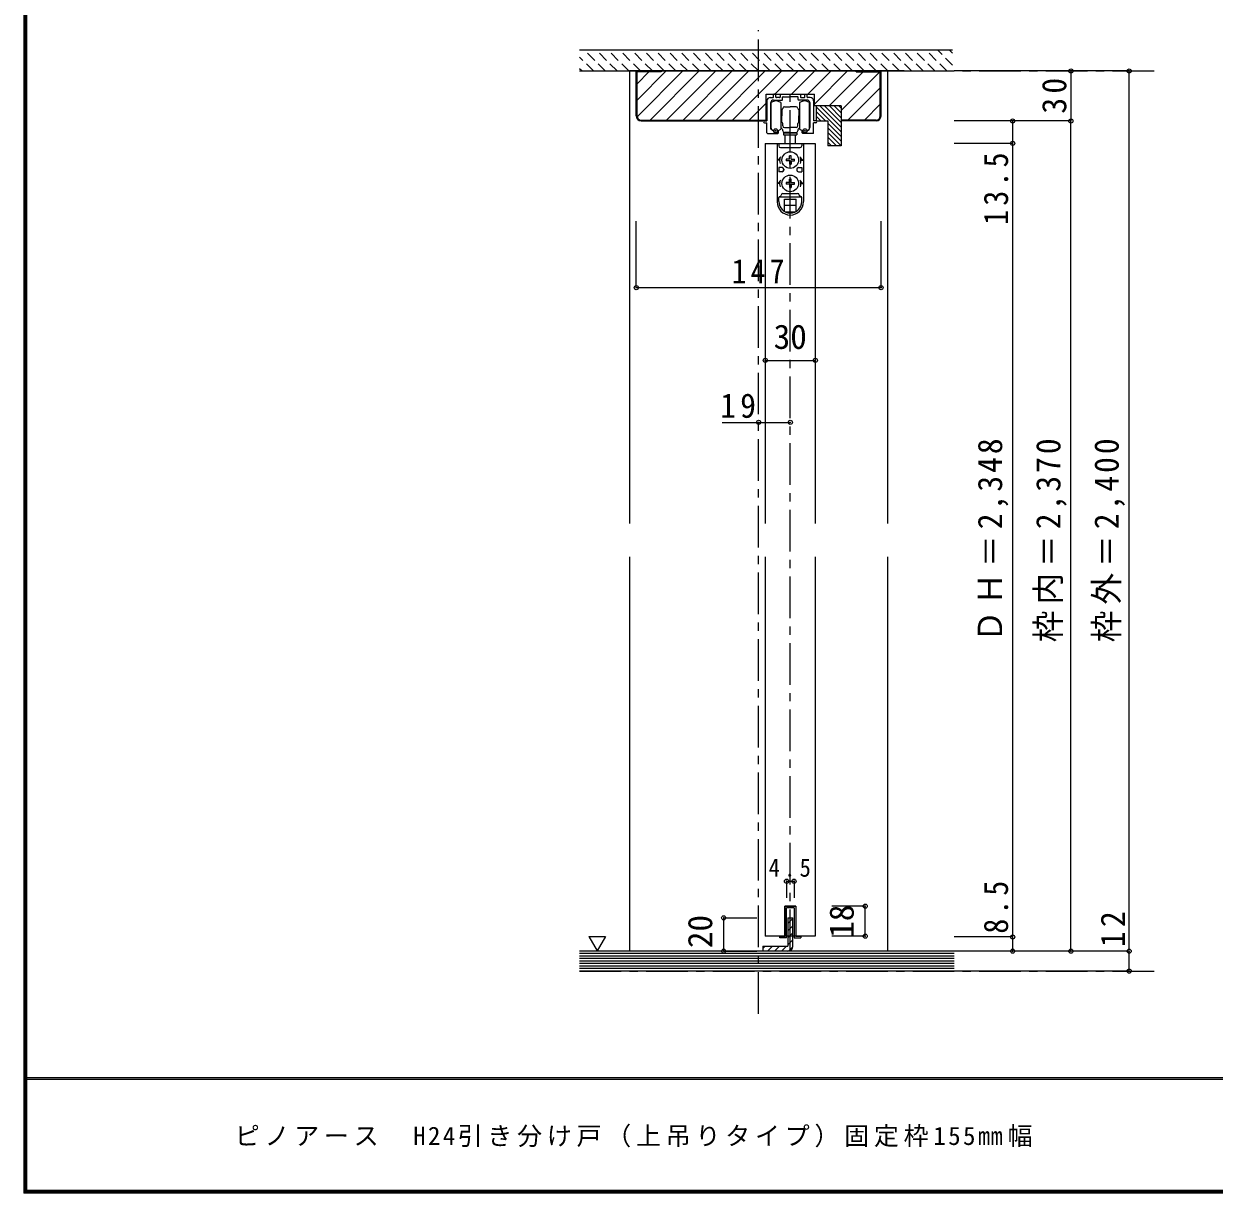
# Model space of a CAD drawing. Units: millimetres at full size, sheet at 1:5; some dimension numbers follow another scale. Extents: x -973 to 977, y -718 to 696.
# Drawn here: x -973 to -259, y -701 to 1 of the extents above; entities that cross this region are included whole.
import ezdxf
from ezdxf.enums import TextEntityAlignment as Align

# ---------------------------------------------------------------- set-up
doc = ezdxf.new("R2010")
doc.units = ezdxf.units.MM
doc.header["$LTSCALE"] = 5
doc.header["$PDMODE"] = 32
doc.header["$PDSIZE"] = 2.5
doc.linetypes.add('CHAIN1', pattern=[8, 5, -1, 1, -1])
doc.linetypes.add('DASHED1', pattern=[1.8, 1.2, -0.6])
for name, color, linetype in [('0-B_寸法', 7, 'Continuous'), ('F-1_枠', 6, 'Continuous'), ('F-A_文字', 7, 'Continuous')]:
    doc.layers.add(name, color=color, linetype=linetype)
doc.styles.add('ＭＳ ゴシック', font='')
doc.styles.get('ＭＳ ゴシック').set_extended_font_data('MS Gothic')

msp = doc.modelspace()

# ---------------------------------------------------------------- linework, layer by layer
at = {"layer": '0-B_寸法', "color": 4, "linetype": 'CHAIN1'}
for p, q in [((-532.063, -593.168), (-532.063, -2.5)), ((-639.563, -27), (-292.063, -27)), ((-513.063, -555.5), (-513.063, -41)), ((-639.563, -567.5), (-292.063, -567.5))]:
    msp.add_line(p, q, dxfattribs=at)
at = {"layer": '0-B_寸法', "color": 2}
for p, q in [((-515.673, -14.5), (-639.563, -14.5)), ((-415.563, -14.5), (-515.673, -14.5)), ((-414.563, -555.5), (-639.563, -555.5)), ((-414.563, -567.5), (-639.563, -567.5))]:
    msp.add_line(p, q, dxfattribs=at)
at = {"layer": '0-B_寸法', "color": 4, "linetype": 'DASHED1'}
for p, q in [((-631.247, -27), (-639.563, -18.683)), ((-624.176, -27), (-636.676, -14.5)), ((-617.105, -27), (-629.605, -14.5)), ((-610.034, -27), (-622.534, -14.5)), ((-602.963, -27), (-615.463, -14.5)), ((-595.892, -27), (-608.392, -14.5)), ((-588.82, -27), (-601.32, -14.5)), ((-581.749, -27), (-594.249, -14.5)), ((-574.678, -27), (-587.178, -14.5)), ((-567.607, -27), (-580.107, -14.5)), ((-560.536, -27), (-573.036, -14.5)), ((-553.465, -27), (-565.965, -14.5)), ((-546.394, -27), (-558.894, -14.5)), ((-539.323, -27), (-551.823, -14.5)), ((-532.252, -27), (-544.752, -14.5)), ((-525.181, -27), (-537.681, -14.5)), ((-518.11, -27), (-530.61, -14.5)), ((-511.039, -27), (-523.539, -14.5)), ((-503.968, -27), (-516.468, -14.5)), ((-496.897, -27), (-509.397, -14.5)), ((-489.826, -27), (-502.326, -14.5)), ((-482.754, -27), (-495.254, -14.5)), ((-475.683, -27), (-488.183, -14.5)), ((-468.612, -27), (-481.112, -14.5)), ((-461.541, -27), (-474.041, -14.5)), ((-454.47, -27), (-466.97, -14.5)), ((-447.399, -27), (-459.899, -14.5)), ((-440.328, -27), (-452.828, -14.5)), ((-433.257, -27), (-445.757, -14.5)), ((-426.186, -27), (-438.686, -14.5)), ((-419.115, -27), (-431.615, -14.5)), ((-415.563, -23.48), (-424.544, -14.5)), ((-415.563, -16.409), (-417.473, -14.5)), ((-638.318, -27), (-639.563, -25.755))]:
    msp.add_line(p, q, dxfattribs=at)
at = {"layer": '0-B_寸法', "color": 3}
for p, q in [((-639.563, -27), (-415.563, -27)), ((-458.563, -27), (-605.563, -27)), ((-454.563, -27), (-605.563, -27)), ((-605.563, -54), (-605.563, -27)), ((-590.563, -27.5), (-605.063, -27.5)), ((-605.063, -54), (-605.063, -27.5)), ((-590.563, -27), (-590.563, -27.5)), ((-473.563, -27.5), (-473.563, -27)), ((-473.563, -27.5), (-459.063, -27.5)), ((-459.063, -54), (-459.063, -27.5)), ((-458.563, -54), (-458.563, -27)), ((-527.563, -41), (-498.563, -41)), ((-527.563, -57), (-527.563, -41)), ((-498.563, -48), (-498.563, -41)), ((-482.563, -48), (-498.563, -48)), ((-482.563, -48), (-482.563, -72)), ((-602.563, -56.5), (-527.563, -56.5)), ((-602.563, -57), (-527.563, -57)), ((-490.563, -57), (-490.563, -72)), ((-461.563, -56.5), (-482.563, -56.5)), ((-461.563, -57), (-482.563, -57)), ((-482.563, -72), (-490.563, -72)), ((-514.563, -535.5), (-514.563, -552.5)), ((-514.563, -535.5), (-511.563, -535.5)), ((-511.563, -552.5), (-511.563, -535.5)), ((-529.563, -552.5), (-514.563, -552.5)), ((-529.563, -552.5), (-529.563, -555.5)), ((-514.563, -555.5), (-529.563, -555.5))]:
    msp.add_line(p, q, dxfattribs=at)
at = {"layer": '0-B_寸法', "color": 4}
for p, q in [((-609.563, -27), (-605.563, -27)), ((-609.563, -27), (-605.563, -27)), ((-444.713, -27), (-609.563, -27)), ((-609.563, -27), (-609.563, -298.751)), ((-605.063, -54.446), (-577.618, -27)), ((-605.063, -44.546), (-587.517, -27)), ((-605.063, -34.647), (-597.917, -27.5)), ((-597.218, -56.5), (-567.718, -27)), ((-587.319, -56.5), (-557.819, -27)), ((-577.419, -56.5), (-547.919, -27)), ((-567.52, -56.5), (-538.02, -27)), ((-557.62, -56.5), (-528.12, -27)), ((-547.721, -56.5), (-518.221, -27)), ((-522.322, -41), (-508.321, -27)), ((-512.422, -41), (-498.422, -27)), ((-502.523, -41), (-488.522, -27)), ((-498.563, -46.94), (-478.623, -27)), ((-489.724, -48), (-469.223, -27.5)), ((-482.563, -50.739), (-459.324, -27.5)), ((-454.563, -27), (-458.563, -27)), ((-454.563, -298.751), (-454.563, -27)), ((-309.563, -27), (-414.563, -27)), ((-344.563, -27), (-344.563, -57)), ((-309.563, -554), (-309.563, -27)), ((-478.424, -56.5), (-459.063, -37.139)), ((-527.563, -46.242), (-537.821, -56.5)), ((-497.563, -48.532), (-482.563, -63.532)), ((-495.267, -48), (-482.563, -60.704)), ((-492.438, -48), (-482.563, -57.875)), ((-489.61, -48), (-482.563, -55.047)), ((-486.782, -48), (-482.563, -52.218)), ((-483.953, -48), (-482.563, -49.39)), ((-468.525, -56.5), (-459.063, -47.038)), ((-497.563, -51.36), (-491.924, -57)), ((-497.563, -54.189), (-494.752, -57)), ((-344.563, -57), (-414.563, -57)), ((-379.563, -57), (-379.563, -70.5)), ((-344.563, -555.5), (-344.563, -57)), ((-490.563, -58.36), (-482.563, -66.36)), ((-490.563, -61.189), (-482.563, -69.189)), ((-490.563, -64.017), (-482.581, -72)), ((-379.563, -63.002), (-379.563, -547)), ((-490.563, -66.846), (-485.409, -72)), ((-490.563, -69.674), (-488.237, -72)), ((-379.563, -70.502), (-414.563, -70.502)), ((-605.563, -157.11), (-605.563, -117.124)), ((-458.563, -157.11), (-458.563, -117.124)), ((-605.563, -157.11), (-458.563, -157.11)), ((-528.063, -200.796), (-498.063, -200.796)), ((-554.063, -238), (-513.063, -238)), ((-609.563, -318.751), (-609.563, -555.5)), ((-454.563, -555.5), (-454.563, -318.751)), ((-515.313, -513.5), (-510.813, -513.5)), ((-515.313, -513.5), (-515.313, -523.5)), ((-510.813, -513.5), (-510.813, -523.5)), ((-468.063, -528.5), (-488.063, -528.5)), ((-468.063, -546.5), (-468.063, -528.5)), ((-553.063, -555.5), (-553.063, -535.5)), ((-553.063, -535.5), (-533.063, -535.5)), ((-514.563, -538.982), (-511.563, -535.982)), ((-514.563, -543.225), (-511.563, -540.225)), ((-514.563, -547.468), (-511.563, -544.468)), ((-514.563, -551.71), (-511.563, -548.71)), ((-468.063, -546.5), (-488.063, -546.5)), ((-379.563, -547), (-414.563, -547)), ((-379.563, -547), (-379.563, -555.5)), ((-553.063, -555.5), (-533.063, -555.5)), ((-529.563, -553.982), (-528.081, -552.5)), ((-526.838, -555.5), (-523.838, -552.5)), ((-522.596, -555.5), (-519.596, -552.5)), ((-518.353, -555.5), (-515.353, -552.5)), ((-514.07, -555.459), (-511.603, -552.993)), ((-309.563, -567.5), (-414.563, -567.5))]:
    msp.add_line(p, q, dxfattribs=at)
at = {"layer": '0-B_寸法'}
for p, q in [((-523.213, -42.7), (-523.213, -41.3)), ((-522.013, -41), (-522.913, -41)), ((-521.713, -42.7), (-521.713, -41.3)), ((-519.213, -41.3), (-519.213, -42.7)), ((-518.913, -41), (-507.213, -41)), ((-517.713, -44.2), (-517.713, -42.8)), ((-517.413, -42.5), (-513.363, -42.5)), ((-513.063, -42.2), (-513.363, -42.5)), ((-513.063, -42.2), (-512.763, -42.5)), ((-508.713, -42.5), (-512.763, -42.5)), ((-508.413, -44.2), (-508.413, -42.8)), ((-506.913, -41.3), (-506.913, -42.7)), ((-504.413, -42.7), (-504.413, -41.3)), ((-504.113, -41), (-503.213, -41)), ((-502.913, -42.7), (-502.913, -41.3)), ((-527.063, -45), (-527.063, -57)), ((-525.063, -43), (-523.513, -43)), ((-524.713, -46), (-524.713, -60.877)), ((-524.663, -62), (-524.663, -46)), ((-523.213, -44.5), (-518.013, -44.5)), ((-519.513, -43), (-521.413, -43)), ((-518.663, -46), (-518.663, -54)), ((-518.663, -50), (-518.363, -50)), ((-518.163, -50.2), (-518.363, -50)), ((-518.163, -50), (-518.163, -54)), ((-518.063, -50), (-518.163, -50)), ((-516.563, -48.5), (-513.063, -48.5)), ((-509.563, -48.5), (-513.063, -48.5)), ((-502.913, -44.5), (-508.113, -44.5)), ((-508.063, -50), (-507.963, -50)), ((-507.963, -50), (-507.963, -54)), ((-507.963, -50.2), (-507.763, -50)), ((-507.463, -50), (-507.763, -50)), ((-507.463, -46), (-507.463, -54)), ((-506.613, -43), (-504.713, -43)), ((-501.063, -43), (-502.613, -43)), ((-501.463, -62), (-501.463, -46)), ((-501.413, -46), (-501.413, -60.877)), ((-499.063, -45), (-499.063, -57)), ((-528.463, -57), (-527.063, -57)), ((-518.663, -51.5), (-518.163, -51.5)), ((-518.663, -54), (-518.663, -62)), ((-518.663, -56.5), (-518.163, -56.5)), ((-518.363, -51.5), (-518.163, -51.3)), ((-518.163, -56.7), (-518.363, -56.5)), ((-518.163, -58), (-518.163, -54)), ((-507.763, -51.5), (-507.963, -51.3)), ((-507.463, -51.5), (-507.963, -51.5)), ((-507.963, -58), (-507.963, -54)), ((-507.963, -56.7), (-507.763, -56.5)), ((-507.463, -56.5), (-507.963, -56.5)), ((-507.463, -54), (-507.463, -62)), ((-497.663, -57), (-499.063, -57)), ((-528.463, -58.2), (-527.063, -58.2)), ((-527.063, -64.2), (-527.063, -58.2)), ((-520.213, -64.2), (-520.213, -63.125)), ((-518.663, -58), (-518.363, -58)), ((-518.163, -57.8), (-518.363, -58)), ((-518.063, -58), (-518.163, -58)), ((-517.563, -60), (-517.563, -58.5)), ((-517.063, -64.3), (-517.063, -65.3)), ((-509.063, -64.3), (-517.063, -64.3)), ((-516.563, -61), (-513.063, -61)), ((-513.063, -64), (-516.563, -64)), ((-516.063, -64), (-516.063, -64.3)), ((-509.563, -61), (-513.063, -61)), ((-513.063, -64), (-509.563, -64)), ((-510.063, -64), (-510.063, -64.3)), ((-509.063, -64.3), (-509.063, -65.3)), ((-508.563, -60), (-508.563, -58.5)), ((-508.063, -58), (-507.963, -58)), ((-507.963, -57.8), (-507.763, -58)), ((-507.463, -58), (-507.763, -58)), ((-505.913, -64.2), (-505.913, -63.125)), ((-499.063, -64.2), (-499.063, -58.2)), ((-497.663, -58.2), (-499.063, -58.2)), ((-526.763, -64.5), (-520.513, -64.5)), ((-520.963, -70.5), (-520.963, -105.4)), ((-520.92, -70.5), (-505.12, -70.5)), ((-519.963, -70.5), (-519.963, -72)), ((-517.063, -65.3), (-509.063, -65.3)), ((-516.063, -70.5), (-516.063, -65.3)), ((-510.063, -65.3), (-510.063, -70.5)), ((-506.163, -70.5), (-506.163, -72)), ((-499.363, -64.5), (-505.613, -64.5)), ((-505.163, -70.5), (-505.163, -105.4)), ((-518.719, -78.5), (-520.563, -80.5)), ((-518.963, -73), (-507.163, -73)), ((-513.582, -79.98), (-513.549, -78.05)), ((-512.577, -78.05), (-513.549, -78.05)), ((-512.543, -79.98), (-512.577, -78.05)), ((-507.406, -78.5), (-505.563, -80.5)), ((-519.463, -80.5), (-520.563, -80.5)), ((-519.963, -85), (-519.963, -87.5)), ((-517.963, -85), (-519.963, -85)), ((-513.582, -79.98), (-515.513, -80.014)), ((-515.513, -80.014), (-515.513, -80.986)), ((-513.582, -81.02), (-515.513, -80.986)), ((-513.582, -81.02), (-513.549, -82.95)), ((-513.549, -82.95), (-512.577, -82.95)), ((-512.543, -81.02), (-512.577, -82.95)), ((-512.543, -79.98), (-510.613, -80.014)), ((-512.543, -81.02), (-510.613, -80.986)), ((-510.613, -80.986), (-510.613, -80.014)), ((-508.163, -85), (-506.163, -85)), ((-506.663, -80.5), (-505.563, -80.5)), ((-506.163, -85), (-506.163, -87.5)), ((-518.719, -92.5), (-520.563, -94.5)), ((-517.963, -87.5), (-519.963, -87.5)), ((-516.963, -86), (-516.963, -86.5)), ((-513.582, -93.98), (-513.549, -92.05)), ((-512.577, -92.05), (-513.549, -92.05)), ((-512.543, -93.98), (-512.577, -92.05)), ((-509.163, -86), (-509.163, -86.5)), ((-508.163, -87.5), (-506.163, -87.5)), ((-507.406, -92.5), (-505.563, -94.5)), ((-519.463, -94.5), (-520.563, -94.5)), ((-513.582, -93.98), (-515.513, -94.014)), ((-515.513, -94.014), (-515.513, -94.986)), ((-513.582, -95.02), (-515.513, -94.986)), ((-513.582, -95.02), (-513.549, -96.95)), ((-513.549, -96.95), (-512.577, -96.95)), ((-512.543, -95.02), (-512.577, -96.95)), ((-512.543, -93.98), (-510.613, -94.014)), ((-512.543, -95.02), (-510.613, -94.986)), ((-510.613, -94.986), (-510.613, -94.014)), ((-506.663, -94.5), (-505.563, -94.5)), ((-519.963, -105.4), (-519.963, -103)), ((-519.463, -102.5), (-506.663, -102.5)), ((-517.463, -100.5), (-508.663, -100.5)), ((-516.563, -104), (-509.563, -104)), ((-516.563, -111.347), (-516.563, -104)), ((-509.563, -111.347), (-509.563, -104)), ((-506.163, -105.4), (-506.163, -103)), ((-516.563, -107.5), (-509.563, -107.5)), ((-516.091, -111.6), (-510.034, -111.6)), ((-516.313, -528.5), (-509.813, -528.5)), ((-509.813, -528.5), (-509.813, -546.5)), ((-510.813, -529.5), (-515.313, -529.5)), ((-515.313, -547.5), (-515.313, -529.5)), ((-510.813, -529.5), (-510.813, -547.5)), ((-633.999, -546.686), (-628.999, -555.347)), ((-515.313, -547.5), (-519.313, -547.5)), ((-510.813, -547.5), (-506.813, -547.5)), ((-414.563, -557), (-639.563, -557)), ((-414.563, -558.5), (-639.563, -558.5)), ((-414.563, -560), (-639.563, -560)), ((-414.563, -561.5), (-639.563, -561.5)), ((-414.563, -563), (-639.563, -563)), ((-414.563, -564.5), (-639.563, -564.5)), ((-414.563, -566), (-639.563, -566))]:
    msp.add_line(p, q, dxfattribs=at)
at = {"layer": '0-B_寸法', "color": 6}
for p, q in [((-528.063, -70.5), (-498.063, -70.5)), ((-528.063, -70.5), (-528.063, -298.751)), ((-498.063, -70.5), (-498.063, -298.751)), ((-528.063, -318.751), (-528.063, -546.5)), ((-498.063, -318.751), (-498.063, -546.5)), ((-509.813, -528.5), (-509.813, -546.5)), ((-498.063, -546.5), (-528.063, -546.5)), ((-498.063, -546.5), (-509.813, -546.5))]:
    msp.add_line(p, q, dxfattribs=at)
at = {"layer": '0-B_寸法', "color": 3}
msp.add_lwpolyline([(-497.563, -48), (-497.563, -53.25), (-497.563, -57), (-490.563, -57)], dxfattribs=at)
at = {"layer": '0-B_寸法'}
for points in [[(-519.313, -547.5), (-519.313, -546.5), (-516.313, -546.5), (-516.313, -528.5)], [(-633.999, -546.686), (-623.999, -546.686), (-628.999, -555.347)], [(-509.813, -546.5), (-506.813, -546.5), (-506.813, -547.5)]]:
    msp.add_lwpolyline(points, dxfattribs=at)
at = {"layer": '0-B_寸法', "color": 6}
msp.add_lwpolyline([(-509.813, -528.5), (-516.313, -528.5), (-516.313, -546.5)], dxfattribs=at)
at = {"layer": '0-B_寸法', "color": 4}
msp.add_lwpolyline([(-309.563, -567.5), (-309.563, -555.5), (-414.563, -555.5)], dxfattribs=at)
at = {"layer": '0-B_寸法'}
for centre in [(-513.063, -80.5), (-513.063, -94.5)]:
    msp.add_circle(centre, 5, dxfattribs=at)
for centre, radius, start, end in [((-523.513, -42.7), 0.3, 270, 0), ((-522.913, -41.3), 0.3, 90, 180), ((-522.013, -41.3), 0.3, 0, 90), ((-521.413, -42.7), 0.3, 180, 270), ((-519.513, -42.7), 0.3, 270, 0), ((-518.913, -41.3), 0.3, 90, 180), ((-517.413, -42.8), 0.3, 90, 180), ((-508.713, -42.8), 0.3, 0, 90), ((-507.213, -41.3), 0.3, 0, 90), ((-506.613, -42.7), 0.3, 180, 270), ((-504.713, -42.7), 0.3, 270, 0), ((-504.113, -41.3), 0.3, 90, 180), ((-503.213, -41.3), 0.3, 0, 90), ((-502.613, -42.7), 0.3, 180, 270), ((-525.063, -45), 2, 90, 180), ((-523.213, -46), 1.5, 90, 180), ((-521.663, -50), 5, 53.1301, 126.8699), ((-518.063, -49.5), 0.5, 270, 0), ((-518.013, -44.2), 0.3, 270, 0), ((-516.563, -49.5), 1, 90, 180), ((-509.563, -49.5), 1, 0, 90), ((-508.063, -49.5), 0.5, 180, 270), ((-508.113, -44.2), 0.3, 180, 270), ((-504.463, -50), 5, 53.1301, 126.8699), ((-502.913, -46), 1.5, 0, 90), ((-501.063, -45), 2, 0, 90), ((-528.463, -57.6), 0.6, 90, 180), ((-497.663, -57.6), 0.6, 0, 90), ((-528.463, -57.6), 0.6, 180, 270), ((-526.763, -64.2), 0.3, 180, 270), ((-522.713, -60.877), 2, 180, 253.54075), ((-521.663, -58), 5, 233.1301, 306.8699), ((-521.863, -58), 5, 253.54075, 284.75682), ((-520.513, -63.125), 0.3, 0, 104.75682), ((-520.513, -64.2), 0.3, 270, 0), ((-519.563, -63), 2, 0, 63.25632), ((-518.063, -58.5), 0.5, 0, 90), ((-516.563, -60), 1, 180, 270), ((-516.563, -63), 1, 180, 270), ((-509.563, -60), 1, 270, 0), ((-509.563, -63), 1, 270, 0), ((-508.063, -58.5), 0.5, 90, 180), ((-506.563, -63), 2, 116.74368, 180), ((-504.463, -58), 5, 233.1301, 306.8699), ((-505.613, -63.125), 0.3, 75.24318, 180), ((-505.613, -64.2), 0.3, 180, 270), ((-504.263, -58), 5, 255.24318, 286.45925), ((-503.413, -60.877), 2, 286.45925, 0), ((-499.363, -64.2), 0.3, 270, 0), ((-497.663, -57.6), 0.6, 270, 0), ((-518.963, -72), 1, 180, 270), ((-507.163, -72), 1, 270, 0), ((-513.063, -80.5), 6.4, 167.82427, 198.20996), ((-517.963, -86), 1, 0, 90), ((-508.163, -86), 1, 90, 180), ((-513.063, -80.5), 6.4, 341.79004, 12.17573), ((-517.963, -86.5), 1, 270, 0), ((-508.163, -86.5), 1, 180, 270), ((-513.063, -94.5), 6.4, 167.82427, 198.20996), ((-513.063, -94.5), 6.4, 341.79004, 12.17573), ((-513.063, -105.6), 7.9, 180, 0), ((-519.463, -103), 0.5, 90, 180), ((-513.063, -105.4), 6.9, 180, 0), ((-519.463, -101.5), 1, 270, 0), ((-517.463, -101.5), 1, 90, 180), ((-508.663, -101.5), 1, 0, 90), ((-506.663, -101.5), 1, 180, 270), ((-506.663, -103), 0.5, 0, 90)]:
    msp.add_arc(centre, radius, start, end, dxfattribs=at)
at = {"layer": '0-B_寸法', "color": 3}
for centre, radius, start, end in [((-602.563, -54), 3, 180, 270), ((-602.563, -54), 2.5, 180, 270), ((-461.563, -54), 2.5, 270, 0), ((-461.563, -54), 3, 270, 0), ((-514.563, -552.5), 3, 270, 0)]:
    msp.add_arc(centre, radius, start, end, dxfattribs=at)
at = {"layer": '0-B_寸法'}
for p in [(-344.563, -27), (-309.563, -27), (-379.563, -57), (-344.563, -57), (-521.863, -63), (-504.263, -63), (-379.563, -70.502), (-605.563, -157.11), (-458.563, -157.11), (-528.063, -200.796), (-498.063, -200.796), (-532.063, -238), (-513.063, -238), (-515.313, -513.5), (-510.813, -513.5), (-468.063, -528.5), (-553.063, -535.5), (-468.063, -546.5), (-379.563, -547), (-553.063, -555.5), (-379.563, -555.5), (-344.563, -555.5), (-309.563, -555.5), (-309.563, -567.5)]:
    msp.add_point(p, dxfattribs=at)
at = {"layer": 'F-1_枠'}
for p, q in [((-973.347, 695.833), (-973.347, -700.833)), ((-972.514, 695.833), (-972.514, -700.833)), ((-971.68, 695.833), (-971.68, -700.833)), ((976.653, -631.667), (-973.347, -631.667)), ((976.653, -632.5), (-973.347, -632.5)), ((976.653, -699.167), (-973.347, -699.167)), ((976.653, -700), (-973.347, -700)), ((976.653, -700.833), (-973.347, -700.833))]:
    msp.add_line(p, q, dxfattribs=at)

# ---------------------------------------------------------------- texts
at = {"layer": '0-B_寸法', "style": 'ＭＳ ゴシック'}
msp.add_text('30', height=14.66, dxfattribs=at).set_placement((-523.063, -198.296), align=Align.BOTTOM_LEFT)
for s, p in [('18', (-470.563, -547.5)), ('20', (-555.563, -553.707))]:
    msp.add_text(s, height=14.66, rotation=90, dxfattribs=at).set_placement(p, align=Align.BOTTOM_LEFT)
at = {"layer": '0-B_寸法', "char_height": 14.66, "attachment_point": 7, "rotation": 90, "style": 'ＭＳ ゴシック'}
for s, insert in [('\\T1.27;\\W0.95;30', (-347.063, -52.625)), ('\\T1.28;\\W0.9;13.5', (-382.063, -119.39)), ('\\T1.19;\\W0.95;ＤＨ＝2,348', (-382.063, -370.001)), ('\\T1.19;\\W0.95;枠内＝2,370', (-347.063, -370.001)), ('\\T1.19;\\W0.95;枠外＝2,400', (-312.063, -370.001)), ('\\T1.27;\\W0.9;8.5', (-382.063, -545)), ('\\T1.27;\\W0.95;12', (-312.063, -553.073))]:
    msp.add_mtext(s, dxfattribs=dict(at, insert=insert))
at = {"layer": '0-B_寸法', "attachment_point": 7, "style": 'ＭＳ ゴシック'}
for s, insert, char_height in [('\\T1.27;\\W0.9;147', (-548.313, -154.61), 14.66), ('\\T1.27;\\W0.95;19', (-555.188, -235.5), 14.66), ('\\T1.38;\\W0.9;4.5', (-526.063, -511), 11)]:
    msp.add_mtext(s, dxfattribs=dict(at, insert=insert, char_height=char_height))
at = {"layer": 'F-A_文字', "insert": (-846.68, -673.333), "char_height": 11, "attachment_point": 7, "style": 'ＭＳ ゴシック'}
msp.add_mtext('\\T1.19;ピノアース\u3000H24引き分け戸（上吊りタイプ）固定枠155㎜幅', dxfattribs=at)

doc.saveas('drawing.dxf')
